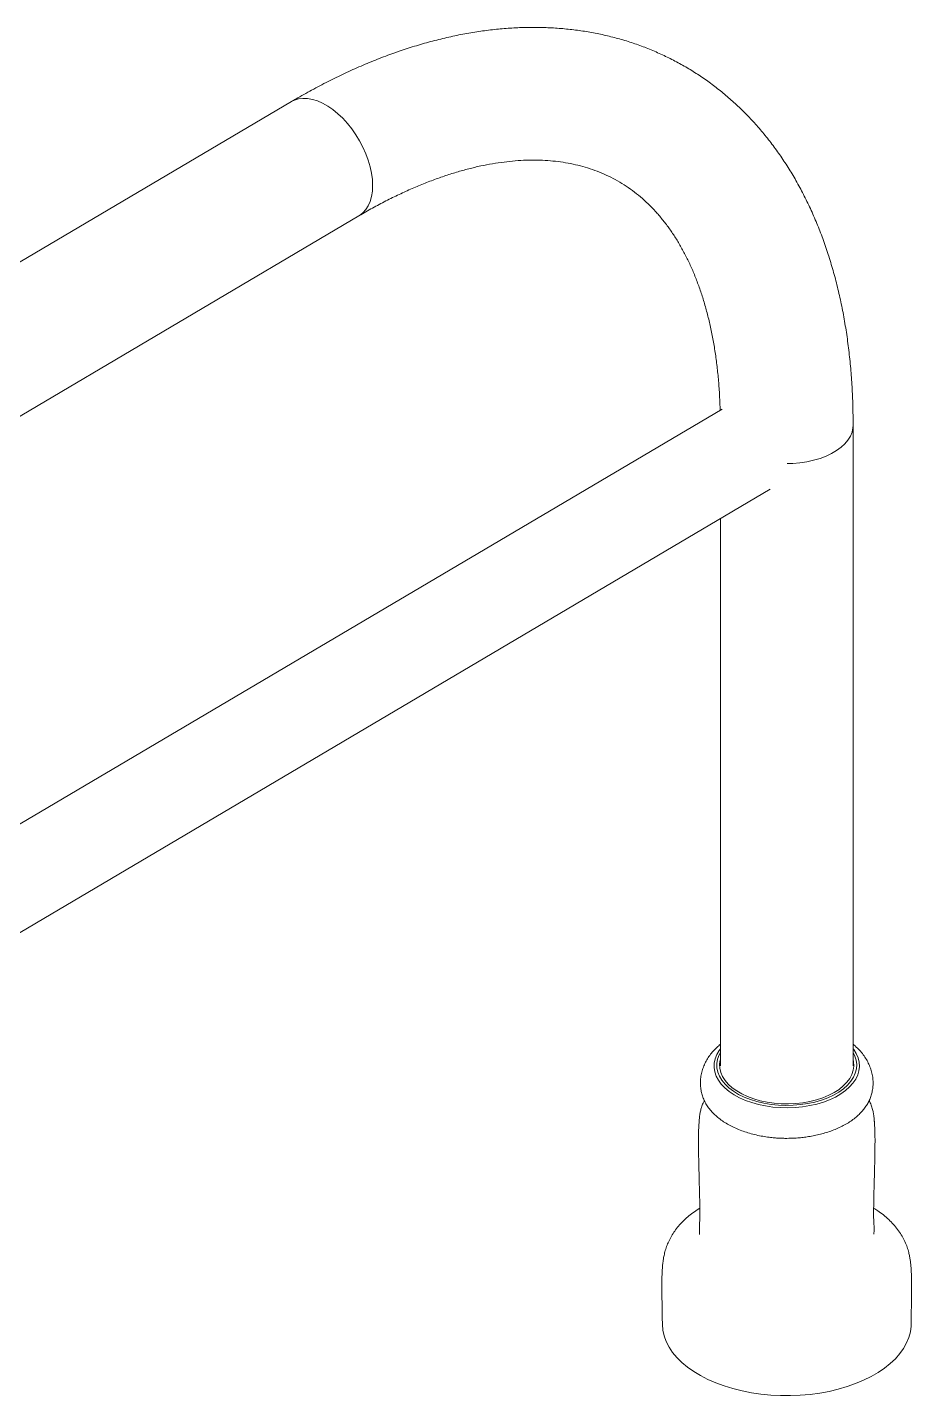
# Model space of a CAD drawing. Header units: millimetres. Extents: x 500 to 6440, y -2006 to 2194.
# Drawn here: x 5084 to 5486, y 218 to 840 of the extents above; entities that cross this region are included whole.
import ezdxf

# ---------------------------------------------------------------- set-up
doc = ezdxf.new("R2010")
doc.units = ezdxf.units.MM

# ---------------------------------------------------------------- blocks, each defined once
blk = doc.blocks.new('izometria')
at = {"color": 7, "linetype": 'Continuous', "lineweight": 15}
for p, q in [((-737.75, 1875.59), (-1163.93, 1623.83)), ((-1181.51, 1543.41), (-707.08, 1823.67)), ((-542.05, 1735.84), (-1181.51, 1358.09)), ((-482.59, 1437.45), (-482.59, 1728.53)), ((-1181.51, 1308.85), (-520.2, 1699.5)), ((-542.89, 1686.1), (-542.89, 1437.45)), ((-538.84, 1428.74), (-538.87, 1428.76)), ((-486.61, 1428.76), (-486.64, 1428.74))]:
    blk.add_line(p, q, dxfattribs=at)
at = {"color": 7, "linetype": 'Continuous', "lineweight": 15, "flags": 128}
for points in [[(-700.85, 1837.47), (-700.98, 1840.2), (-701.36, 1843.05), (-701.98, 1845.97), (-702.84, 1848.93), (-703.94, 1851.9), (-705.25, 1854.85), (-706.76, 1857.73), (-708.45, 1860.52), (-710.31, 1863.18), (-712.31, 1865.69), (-714.43, 1868), (-716.65, 1870.1), (-718.93, 1871.96), (-721.25, 1873.56), (-723.58, 1874.87), (-725.9, 1875.9), (-728.18, 1876.61), (-730.4, 1877.01), (-732.51, 1877.08), (-734.52, 1876.84), (-736.37, 1876.27), (-737.75, 1875.59)], [(-737.75, 1875.59), (-736.37, 1876.27), (-734.52, 1876.84), (-732.51, 1877.08), (-730.4, 1877.01), (-728.18, 1876.61), (-725.9, 1875.9), (-723.58, 1874.87), (-721.25, 1873.56), (-718.93, 1871.96), (-716.65, 1870.1), (-714.43, 1868), (-712.31, 1865.69), (-710.31, 1863.18), (-708.45, 1860.52), (-706.76, 1857.73), (-705.25, 1854.85), (-703.94, 1851.9), (-702.84, 1848.93), (-701.98, 1845.97), (-701.36, 1843.05), (-700.98, 1840.2), (-700.85, 1837.47), (-700.98, 1834.88), (-701.36, 1832.46), (-701.98, 1830.24), (-702.84, 1828.26), (-703.94, 1826.52), (-705.25, 1825.05), (-706.76, 1823.87), (-707.08, 1823.67)], [(-707.08, 1823.67), (-706.76, 1823.87), (-705.25, 1825.05), (-703.94, 1826.52), (-702.84, 1828.26), (-701.98, 1830.24), (-701.36, 1832.46), (-700.98, 1834.88), (-700.85, 1837.47)], [(-512.56, 1711.13), (-509.95, 1711.2), (-506.72, 1711.48), (-503.56, 1711.96), (-500.51, 1712.63), (-497.6, 1713.48), (-494.87, 1714.52), (-492.35, 1715.71), (-490.07, 1717.06), (-488.05, 1718.54), (-486.32, 1720.14), (-484.91, 1721.84), (-483.82, 1723.62), (-483.07, 1725.45), (-482.66, 1727.32), (-482.59, 1728.53)], [(-482.59, 1728.53), (-482.66, 1727.32), (-483.07, 1725.45), (-483.82, 1723.62), (-484.91, 1721.84), (-486.32, 1720.14), (-488.05, 1718.54), (-490.07, 1717.06), (-492.35, 1715.71), (-494.87, 1714.52), (-497.6, 1713.48), (-500.51, 1712.63), (-503.56, 1711.96), (-506.72, 1711.48), (-509.95, 1711.2), (-512.56, 1711.13)], [(-482.59, 1445.28), (-482.31, 1444.91), (-481.15, 1443.06), (-480.33, 1441.16), (-479.85, 1439.21), (-479.72, 1437.25), (-479.93, 1435.29), (-480.5, 1433.36), (-481.41, 1431.47), (-482.65, 1429.64), (-484.21, 1427.89), (-486.07, 1426.25), (-488.21, 1424.73), (-490.62, 1423.34), (-493.26, 1422.1), (-496.1, 1421.03), (-499.12, 1420.13), (-502.29, 1419.41), (-505.57, 1418.89), (-508.92, 1418.56), (-512.31, 1418.43), (-515.71, 1418.51), (-519.08, 1418.79), (-522.38, 1419.26), (-525.57, 1419.93), (-528.63, 1420.78), (-531.53, 1421.82), (-534.22, 1423.02), (-536.68, 1424.37), (-538.9, 1425.86), (-540.83, 1427.47), (-542.47, 1429.19), (-543.79, 1431), (-544.78, 1432.88), (-545.43, 1434.81), (-545.74, 1436.76), (-545.7, 1438.72), (-545.3, 1440.67), (-544.56, 1442.59), (-543.49, 1444.45), (-542.89, 1445.28)], [(-482.59, 1443.63), (-481.78, 1441.96), (-481.2, 1440.04), (-480.97, 1438.09), (-481.11, 1436.14), (-481.6, 1434.21), (-482.45, 1432.32), (-483.63, 1430.49), (-485.15, 1428.75), (-486.99, 1427.1), (-489.11, 1425.59), (-491.5, 1424.21), (-494.13, 1422.98), (-496.98, 1421.92), (-500, 1421.04), (-503.16, 1420.36), (-506.44, 1419.87), (-509.78, 1419.58), (-513.16, 1419.51), (-516.54, 1419.64), (-519.87, 1419.97), (-523.12, 1420.51), (-526.25, 1421.25), (-529.23, 1422.17), (-532.02, 1423.27), (-534.6, 1424.54), (-536.92, 1425.95), (-538.98, 1427.5), (-540.73, 1429.17), (-542.17, 1430.94), (-543.28, 1432.79), (-544.03, 1434.69), (-544.44, 1436.63), (-544.48, 1438.58), (-544.17, 1440.52), (-543.5, 1442.44), (-542.89, 1443.63)], [(-482.59, 1440.51), (-482.34, 1439.27), (-482.25, 1437.37), (-482.52, 1435.47), (-483.14, 1433.6), (-484.11, 1431.77), (-485.41, 1430.02), (-487.04, 1428.36), (-488.97, 1426.81), (-491.17, 1425.4), (-493.63, 1424.12), (-496.31, 1423.01), (-499.19, 1422.07), (-502.22, 1421.32), (-505.38, 1420.76), (-508.62, 1420.4), (-511.91, 1420.24), (-515.21, 1420.3), (-518.49, 1420.55), (-521.69, 1421.01), (-524.79, 1421.67), (-527.75, 1422.52), (-530.53, 1423.55), (-533.11, 1424.74), (-535.44, 1426.09), (-537.51, 1427.57), (-539.29, 1429.18), (-540.76, 1430.89), (-541.89, 1432.68), (-542.69, 1434.53), (-543.14, 1436.42), (-543.23, 1438.32), (-542.96, 1440.22), (-542.89, 1440.51)], [(-456.24, 1320.05), (-456.26, 1319.29), (-456.58, 1316.7), (-457.24, 1314.14), (-458.26, 1311.61), (-459.62, 1309.14), (-461.32, 1306.74), (-463.35, 1304.43), (-465.68, 1302.21), (-468.32, 1300.11), (-471.23, 1298.14), (-474.41, 1296.3), (-477.83, 1294.62), (-481.47, 1293.1), (-485.3, 1291.75), (-489.31, 1290.58), (-493.47, 1289.6), (-497.75, 1288.82), (-502.13, 1288.23), (-506.57, 1287.84), (-511.05, 1287.66), (-515.55, 1287.69), (-520.02, 1287.92), (-524.45, 1288.36), (-528.8, 1288.99), (-533.06, 1289.83), (-537.18, 1290.86), (-541.15, 1292.07), (-544.94, 1293.46), (-548.53, 1295.03), (-551.89, 1296.75), (-555, 1298.62), (-557.85, 1300.62), (-560.41, 1302.75), (-562.67, 1305), (-564.61, 1307.33), (-566.22, 1309.75), (-567.5, 1312.24), (-568.43, 1314.78), (-569.01, 1317.35), (-569.24, 1319.94), (-569.24, 1320.05)]]:
    blk.add_lwpolyline(points, dxfattribs=at)
at = {"color": 7, "linetype": 'Continuous', "lineweight": 15}
for points, knots in [([(-482.59, 1728.53), (-482.6, 1730.07), (-482.61, 1734.51), (-482.83, 1741.75), (-483.32, 1750.22), (-484.05, 1758.55), (-485.03, 1766.75), (-486.25, 1774.8), (-487.71, 1782.69), (-489.42, 1790.41), (-491.38, 1797.96), (-493.57, 1805.32), (-496, 1812.48), (-498.67, 1819.43), (-501.58, 1826.16), (-504.71, 1832.67), (-508.06, 1838.95), (-511.63, 1844.98), (-515.41, 1850.77), (-519.4, 1856.3), (-523.59, 1861.58), (-527.97, 1866.59), (-532.53, 1871.33), (-537.28, 1875.81), (-542.2, 1880.01), (-547.28, 1883.94), (-552.53, 1887.6), (-557.93, 1890.97), (-563.49, 1894.07), (-569.19, 1896.89), (-575.03, 1899.43), (-581.01, 1901.68), (-587.12, 1903.65), (-593.36, 1905.33), (-599.72, 1906.73), (-606.2, 1907.83), (-612.8, 1908.63), (-619.5, 1909.15), (-626.31, 1909.36), (-633.22, 1909.28), (-640.22, 1908.89), (-647.31, 1908.2), (-654.48, 1907.2), (-661.72, 1905.91), (-669.02, 1904.3), (-676.37, 1902.4), (-683.77, 1900.19), (-691.2, 1897.69), (-698.66, 1894.89), (-706.14, 1891.81), (-713.62, 1888.43), (-721.11, 1884.78), (-728.45, 1880.91), (-734, 1877.8), (-737.05, 1876), (-737.75, 1875.59)], [0, 0, 0, 0, 0.010665, 0.030734, 0.050813, 0.070892, 0.090963, 0.11102, 0.131055, 0.151059, 0.171021, 0.19093, 0.210775, 0.230544, 0.250225, 0.269808, 0.289283, 0.308643, 0.327883, 0.347, 0.365994, 0.384869, 0.403632, 0.422291, 0.440859, 0.459349, 0.477776, 0.496159, 0.514514, 0.53286, 0.551211, 0.569584, 0.587997, 0.606467, 0.625011, 0.64364, 0.662368, 0.681202, 0.70015, 0.719216, 0.738399, 0.757698, 0.777109, 0.796625, 0.816238, 0.835938, 0.855714, 0.875555, 0.89545, 0.915389, 0.935361, 0.955359, 0.975373, 0.994374, 1, 1, 1, 1]), ([(-707.08, 1823.67), (-706.02, 1824.3), (-702.92, 1826.11), (-697.82, 1828.91), (-691.81, 1832), (-685.85, 1834.83), (-679.96, 1837.4), (-674.14, 1839.72), (-668.4, 1841.77), (-662.75, 1843.56), (-657.2, 1845.1), (-651.74, 1846.39), (-646.38, 1847.42), (-641.14, 1848.19), (-636, 1848.72), (-630.98, 1849.01), (-626.07, 1849.04), (-621.27, 1848.83), (-616.58, 1848.38), (-612, 1847.67), (-607.51, 1846.71), (-603.13, 1845.49), (-598.85, 1844), (-594.66, 1842.23), (-590.58, 1840.18), (-586.63, 1837.84), (-582.81, 1835.22), (-579.16, 1832.33), (-575.68, 1829.18), (-572.37, 1825.78), (-569.25, 1822.16), (-566.31, 1818.31), (-563.54, 1814.24), (-560.94, 1809.94), (-558.51, 1805.43), (-556.25, 1800.71), (-554.16, 1795.76), (-552.24, 1790.61), (-550.48, 1785.24), (-548.9, 1779.65), (-547.49, 1773.86), (-546.27, 1767.87), (-545.22, 1761.68), (-544.37, 1755.3), (-543.7, 1748.73), (-543.22, 1742.08), (-543.06, 1737.52), (-542.98, 1735.29)], [0, 0, 0, 0, 0.0112346, 0.0326697, 0.0540873, 0.0754939, 0.0968953, 0.1182971, 0.1397071, 0.1611361, 0.1825972, 0.2041065, 0.2256831, 0.24735, 0.2691342, 0.2910672, 0.3131851, 0.3355287, 0.3581421, 0.3810718, 0.4043618, 0.4280483, 0.4521489, 0.4766498, 0.5014911, 0.5265593, 0.5516773, 0.5766303, 0.6012773, 0.6255325, 0.6493648, 0.6727844, 0.6958264, 0.718537, 0.7409657, 0.7631599, 0.7851627, 0.8070122, 0.8287412, 0.8503775, 0.8719445, 0.8934619, 0.9149457, 0.9364091, 0.9578627, 0.9793145, 1, 1, 1, 1]), ([(-542.89, 1447.29), (-543.39, 1446.87), (-544.56, 1445.9), (-546.18, 1444.22), (-547.75, 1442.27), (-549.1, 1440.2), (-550.2, 1438.04), (-551.05, 1435.78), (-551.64, 1433.44), (-551.96, 1431.03), (-551.98, 1428.65), (-551.72, 1426.39), (-551.22, 1424.27), (-550.48, 1422.23), (-549.49, 1420.26), (-548.25, 1418.37), (-546.77, 1416.56), (-545.04, 1414.85), (-543.08, 1413.24), (-540.89, 1411.73), (-538.51, 1410.36), (-535.95, 1409.11), (-533.23, 1408.01), (-530.38, 1407.05), (-527.43, 1406.24), (-524.44, 1405.6), (-521.57, 1405.13), (-519.06, 1404.84), (-516.76, 1404.66), (-514.72, 1404.57), (-513.34, 1404.55), (-512.74, 1404.55)], [0, 0, 0, 0, 0.0268484, 0.0625665, 0.0978529, 0.1325998, 0.1668225, 0.2006975, 0.23457, 0.2689186, 0.3042815, 0.3371054, 0.3700496, 0.4041407, 0.4399688, 0.4771446, 0.5148693, 0.5531641, 0.5918592, 0.6305785, 0.6692704, 0.7079157, 0.7464904, 0.7849459, 0.82316, 0.8608376, 0.8970526, 0.9276511, 0.9512961, 0.978681, 1, 1, 1, 1]), ([(-512.74, 1404.55), (-511.55, 1404.57), (-509.87, 1404.59), (-507.39, 1404.76), (-505.25, 1404.97), (-502.71, 1405.31), (-500.08, 1405.79), (-497.37, 1406.41), (-494.66, 1407.18), (-492, 1408.1), (-489.44, 1409.15), (-487, 1410.34), (-484.72, 1411.65), (-482.62, 1413.08), (-480.72, 1414.6), (-479.07, 1416.19), (-477.65, 1417.82), (-476.45, 1419.51), (-475.45, 1421.27), (-474.65, 1423.13), (-474.04, 1425.07), (-473.65, 1427.14), (-473.48, 1429.35), (-473.58, 1431.72), (-473.98, 1434.15), (-474.68, 1436.53), (-475.64, 1438.81), (-476.87, 1441.01), (-478.37, 1443.13), (-480.14, 1445.12), (-481.56, 1446.51), (-482.45, 1447.18), (-482.59, 1447.29)], [0, 0, 0, 0, 0.041933, 0.059283, 0.088158, 0.118414, 0.151056, 0.185255, 0.220593, 0.256712, 0.29333, 0.33022, 0.36721, 0.404158, 0.440942, 0.477414, 0.511677, 0.54527, 0.578437, 0.61086, 0.642514, 0.673924, 0.706072, 0.739897, 0.775929, 0.810215, 0.845031, 0.880615, 0.917125, 0.954558, 0.992755, 1, 1, 1, 1]), ([(-550.15, 1421.68), (-550.36, 1421.28), (-550.85, 1420.33), (-551.44, 1418.74), (-551.92, 1417.01), (-552.21, 1415.46), (-552.37, 1414.19), (-552.46, 1413.26), (-552.51, 1412.59), (-552.54, 1412.11), (-552.6, 1411.27), (-552.69, 1409.94), (-552.78, 1408), (-552.83, 1405.75), (-552.84, 1403.03), (-552.82, 1399.41), (-552.73, 1394.32), (-552.55, 1387.32), (-552.37, 1380.44), (-552.25, 1374.89), (-552.21, 1371.7), (-552.21, 1369.62), (-552.22, 1368.16), (-552.25, 1367.27), (-552.29, 1366.66), (-552.33, 1366.08), (-552.37, 1365.49), (-552.41, 1364.8), (-552.43, 1363.94), (-552.43, 1363.1), (-552.4, 1362.3), (-552.37, 1361.76), (-552.35, 1361.4), (-552.33, 1361.14), (-552.32, 1360.96), (-552.32, 1360.94), (-552.32, 1360.93)], [0, 0, 0, 0, 0.023481, 0.057311, 0.087061, 0.111478, 0.129976, 0.141391, 0.148868, 0.156261, 0.165873, 0.189091, 0.215417, 0.247995, 0.286898, 0.340257, 0.418535, 0.530767, 0.680365, 0.756545, 0.807835, 0.842937, 0.867414, 0.889835, 0.905791, 0.91527, 0.922445, 0.93064, 0.942179, 0.958146, 0.968468, 0.974735, 0.979419, 0.984402, 0.990355, 1, 1, 1, 1]), ([(-473.16, 1360.96), (-473.16, 1360.95), (-473.16, 1360.93), (-473.15, 1361.05), (-473.14, 1361.32), (-473.12, 1361.64), (-473.09, 1362.05), (-473.06, 1362.68), (-473.04, 1363.51), (-473.05, 1364.38), (-473.09, 1365.2), (-473.13, 1365.82), (-473.17, 1366.33), (-473.2, 1366.84), (-473.23, 1367.39), (-473.25, 1368.27), (-473.27, 1369.64), (-473.27, 1371.68), (-473.23, 1374.86), (-473.13, 1379.72), (-472.94, 1386.78), (-472.76, 1393.89), (-472.66, 1399.84), (-472.63, 1403.37), (-472.65, 1406.09), (-472.71, 1408.44), (-472.82, 1410.52), (-472.92, 1411.86), (-472.98, 1412.7), (-473.04, 1413.48), (-473.13, 1414.44), (-473.31, 1415.71), (-473.64, 1417.36), (-474.21, 1419.23), (-474.78, 1420.72), (-475.22, 1421.49), (-475.32, 1421.66)], [0, 0, 0, 0, 0.00555, 0.014548, 0.019809, 0.024379, 0.029514, 0.03657, 0.049343, 0.064703, 0.074886, 0.082145, 0.089608, 0.09925, 0.114723, 0.134706, 0.157813, 0.192146, 0.243013, 0.319867, 0.434504, 0.590641, 0.666169, 0.719246, 0.756218, 0.790579, 0.820756, 0.844044, 0.852877, 0.862177, 0.874206, 0.891998, 0.917325, 0.952249, 0.989574, 1, 1, 1, 1]), ([(-552.23, 1372.87), (-552.4, 1372.77), (-553.5, 1372.12), (-555.35, 1370.79), (-557.76, 1368.89), (-559.95, 1366.86), (-561.92, 1364.73), (-563.65, 1362.49), (-565.14, 1360.18), (-566.37, 1357.82), (-567.34, 1355.45), (-568.07, 1353.14), (-568.54, 1351.08), (-568.85, 1349.3), (-569.04, 1347.77), (-569.18, 1346.27), (-569.28, 1344.8), (-569.36, 1343.33), (-569.43, 1341.24), (-569.48, 1338.42), (-569.47, 1334.95), (-569.42, 1331.22), (-569.34, 1326.82), (-569.27, 1323.05), (-569.24, 1320.64), (-569.24, 1320.05)], [0, 0, 0, 0, 0.009882, 0.06352, 0.117138, 0.1706, 0.223699, 0.276143, 0.327455, 0.376837, 0.423101, 0.464984, 0.501934, 0.526757, 0.548847, 0.569504, 0.590181, 0.611466, 0.634669, 0.684979, 0.741167, 0.800639, 0.871908, 0.968714, 1, 1, 1, 1]), ([(-456.24, 1320.05), (-456.2, 1322.55), (-456.15, 1326.39), (-456.05, 1331.47), (-456, 1335.1), (-456, 1338.47), (-456.04, 1341.28), (-456.13, 1343.47), (-456.21, 1345.03), (-456.32, 1346.54), (-456.47, 1348.07), (-456.69, 1349.69), (-457, 1351.42), (-457.5, 1353.48), (-458.26, 1355.82), (-459.34, 1358.32), (-460.71, 1360.81), (-462.34, 1363.2), (-464.24, 1365.51), (-466.39, 1367.7), (-468.78, 1369.77), (-471.06, 1371.49), (-472.63, 1372.47), (-473.25, 1372.86)], [0, 0, 0, 0, 0.132752, 0.204134, 0.262362, 0.313866, 0.365562, 0.391715, 0.413112, 0.434347, 0.455658, 0.478053, 0.506581, 0.53864, 0.58275, 0.634419, 0.686106, 0.740223, 0.795509, 0.851307, 0.9073, 0.963326, 1, 1, 1, 1])]:
    blk.add_open_spline(points, degree=3, knots=knots, dxfattribs=at)

msp = doc.modelspace()

# ---------------------------------------------------------------- block references
msp.add_blockref('izometria', (5941.62, -1069.58))

doc.saveas('drawing.dxf')
